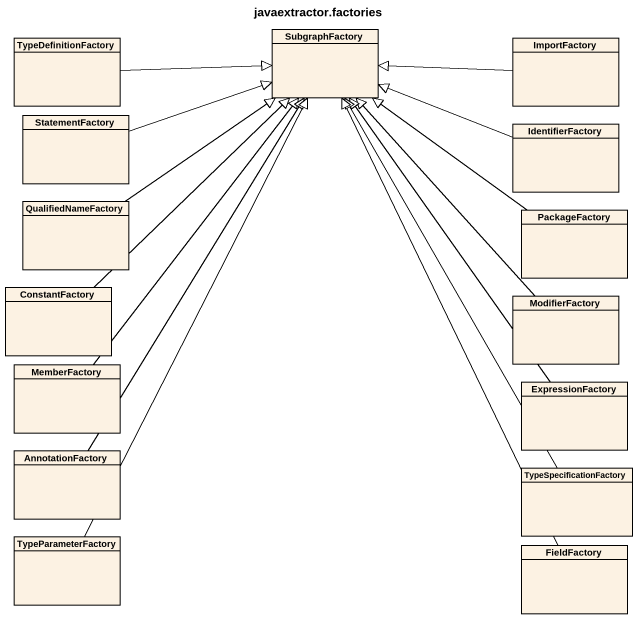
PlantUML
@startuml
title javaextractor.factories
hide circle
hide empty members
class TypeDefinitionFactory
class SubgraphFactory
class ImportFactory
class StatementFactory
class IdentifierFactory
class QualifiedNameFactory
class PackageFactory
class ConstantFactory
class ModifierFactory
class MemberFactory
class ExpressionFactory
class AnnotationFactory
class TypeSpecificationFactory
class TypeParameterFactory
class FieldFactory
TypeDefinitionFactory -right-|> SubgraphFactory
ImportFactory -left-|> SubgraphFactory
StatementFactory -right-|> SubgraphFactory
IdentifierFactory -left-|> SubgraphFactory
QualifiedNameFactory -up-|> SubgraphFactory
PackageFactory -up-|> SubgraphFactory
ConstantFactory -up-|> SubgraphFactory
ModifierFactory -up-|> SubgraphFactory
MemberFactory -up-|> SubgraphFactory
ExpressionFactory -up-|> SubgraphFactory
AnnotationFactory -up-|> SubgraphFactory
TypeSpecificationFactory -up-|> SubgraphFactory
TypeParameterFactory -up-|> SubgraphFactory
FieldFactory -up-|> SubgraphFactory
@enduml
